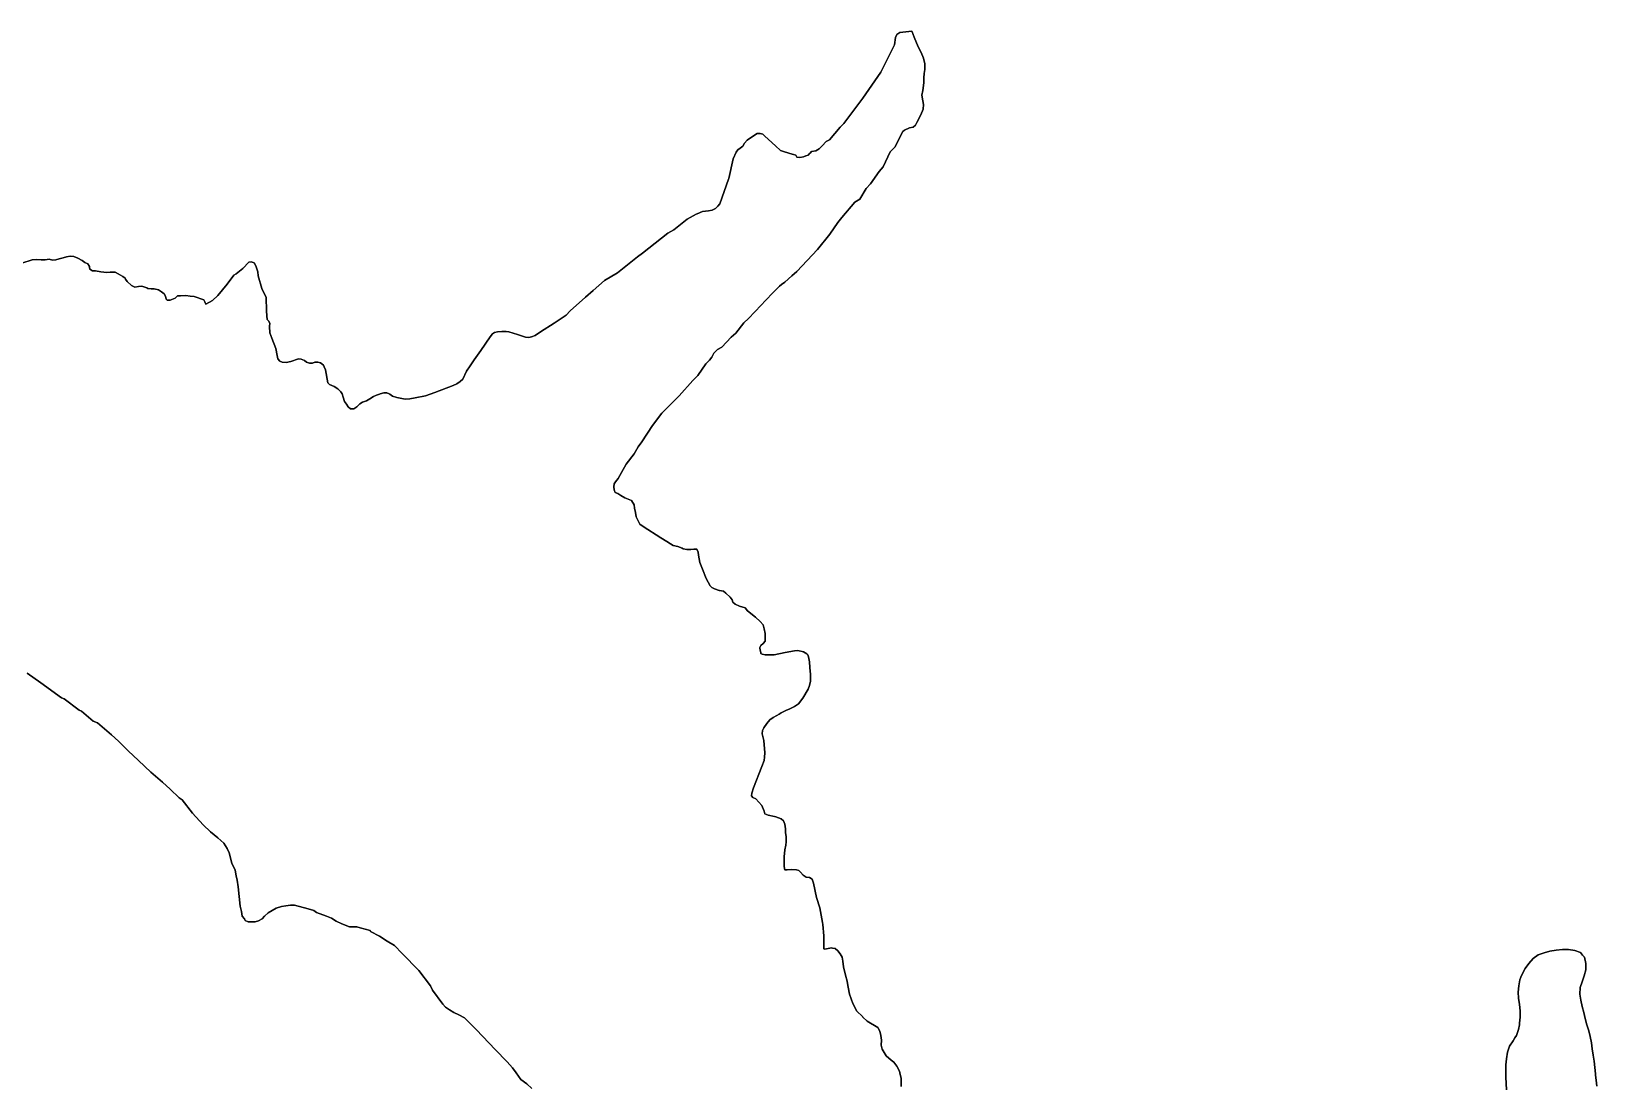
# Model space of a CAD drawing. Header units: inches. Extents: x 1341578 to 1502124, y 557203 to 748561.
# Drawn here: x 1440188 to 1442766, y 646073 to 647807 of the extents above; entities that cross this region are included whole.
import ezdxf

# ---------------------------------------------------------------- set-up
doc = ezdxf.new("R2010")
doc.units = ezdxf.units.IN
doc.header["$MEASUREMENT"] = 0
doc.layers.add('Zipcode', color=7, linetype='Continuous')

msp = doc.modelspace()

# ---------------------------------------------------------------- linework, layer by layer
at = {"layer": 'Zipcode'}
for points in [[(1441620.5, 646069.7), (1441620.6, 646078.2), (1441620.5, 646083.7), (1441619, 646089.6), (1441617.6, 646094.8), (1441613.5, 646103.1), (1441608.5, 646109.9), (1441604.3, 646112.9), (1441596, 646120.4), (1441589.2, 646131.4), (1441587.8, 646138), (1441588.2, 646146), (1441587, 646153.6), (1441585.2, 646160.9), (1441582, 646167.2), (1441564.6, 646177.5), (1441557.6, 646184.2), (1441556.9, 646184.9), (1441547.6, 646193.8), (1441540.9, 646206.4), (1441535.4, 646221.7), (1441533.2, 646233.4), (1441532.7, 646236.3), (1441531.5, 646243.4), (1441528.8, 646253.2), (1441525.9, 646266.6), (1441524.7, 646276.1), (1441523.2, 646282.5), (1441520.2, 646288.1), (1441516.4, 646293.3), (1441511.7, 646296.9), (1441507.4, 646297.7), (1441505.8, 646298), (1441495, 646296.1), (1441493.4, 646296.3), (1441493.4, 646297.5), (1441493.3, 646317.6), (1441491.4, 646336.6), (1441491.1, 646339.7), (1441486.7, 646363.7), (1441481.4, 646381), (1441476.4, 646404.5), (1441473.9, 646411), (1441469.8, 646414), (1441464.3, 646414.7), (1441459.4, 646417.5), (1441454.7, 646422.8), (1441452.6, 646424.8), (1441452, 646425.4), (1441448.1, 646426.7), (1441440, 646427.1), (1441432.7, 646426.3), (1441429.1, 646426.5), (1441428.4, 646427.9), (1441428.1, 646433.6), (1441427.8, 646448.1), (1441429, 646459.5), (1441430.7, 646467), (1441431.1, 646472.4), (1441431.2, 646475.2), (1441431.3, 646481.6), (1441430.3, 646487.6), (1441430.1, 646494.2), (1441429, 646501.5), (1441426.8, 646507.3), (1441422.9, 646510.6), (1441414.4, 646513.8), (1441412.1, 646514.3), (1441401.8, 646516.6), (1441396.2, 646518.6), (1441394.9, 646523), (1441391.2, 646532.7), (1441381.1, 646543.2), (1441376.4, 646545.4), (1441374.2, 646548.4), (1441374.5, 646552.7), (1441377.6, 646561.6), (1441390.9, 646596.5), (1441395.2, 646606.6), (1441395.6, 646611.8), (1441396.3, 646619.1), (1441394.7, 646639.2), (1441393.1, 646643.7), (1441391.7, 646650.4), (1441392.4, 646655.7), (1441394.4, 646660.5), (1441399.3, 646667.5), (1441404.5, 646673.3), (1441410, 646677.4), (1441415.9, 646680.6), (1441419.9, 646683), (1441422.8, 646684.8), (1441430.5, 646688.6), (1441437.4, 646691.8), (1441445, 646695.3), (1441451.7, 646699.8), (1441458.8, 646709.1), (1441467.6, 646723.9), (1441469.7, 646729.8), (1441471.5, 646737), (1441471.2, 646748.4), (1441470.3, 646759.7), (1441469.4, 646769.2), (1441467.9, 646777.2), (1441466.9, 646780.4), (1441465.2, 646782.2), (1441460, 646785.5), (1441450.6, 646787.6), (1441444.8, 646787.2), (1441429.4, 646784.3), (1441411.2, 646780.5), (1441404.5, 646780.5), (1441397.3, 646780.3), (1441396.4, 646780.5), (1441391.6, 646781.4), (1441389.5, 646782.7), (1441389.4, 646784.1), (1441388.2, 646788.1), (1441388.1, 646792.2), (1441388.1, 646792.8), (1441389.5, 646795.9), (1441393.5, 646799.3), (1441396.5, 646803), (1441396.8, 646808.3), (1441396.6, 646815.6), (1441395.2, 646823.4), (1441393.2, 646829.8), (1441388.6, 646835.4), (1441380.8, 646842.7), (1441367.8, 646852.8), (1441363.9, 646857.7), (1441354.3, 646860.4), (1441347.5, 646863.8), (1441343.3, 646867.2), (1441342.1, 646870.9), (1441339.1, 646875.2), (1441331.8, 646882.3), (1441327.8, 646885.1), (1441321.3, 646886.4), (1441320.7, 646886.6), (1441313, 646889.1), (1441308.8, 646891.3), (1441306.3, 646894), (1441299.4, 646906.2), (1441293.5, 646921.7), (1441289.3, 646932.6), (1441287, 646944.4), (1441286.1, 646949.3), (1441283.9, 646954.4), (1441279.4, 646954.5), (1441274, 646953.9), (1441267.4, 646953.8), (1441261.8, 646955.2), (1441259.7, 646956), (1441252.7, 646958.8), (1441245, 646960.7), (1441240.7, 646963.3), (1441234.7, 646967), (1441224.7, 646973.4), (1441195.9, 646991.9), (1441190.1, 646995.9), (1441189.1, 646997.8), (1441184.4, 647007.6), (1441182.9, 647014.6), (1441181.6, 647022), (1441180.7, 647027.7), (1441176.4, 647034.6), (1441165.4, 647039), (1441158.9, 647042.6), (1441153.8, 647045.9), (1441149.7, 647047.9), (1441148.2, 647052.4), (1441147.7, 647056.9), (1441147.8, 647061.9), (1441150.3, 647065.2), (1441154.3, 647071.1), (1441160.1, 647080.8), (1441167.8, 647094.5), (1441180.8, 647111.7), (1441187.5, 647123), (1441193.6, 647131), (1441211.1, 647157.9), (1441226.7, 647178.2), (1441255, 647207), (1441277.8, 647232), (1441285.7, 647240.2), (1441298.9, 647259.7), (1441305, 647265.4), (1441309, 647270.5), (1441312.1, 647277.4), (1441318.1, 647283.2), (1441325.5, 647286.8), (1441340.8, 647303.6), (1441348.4, 647310.3), (1441361.6, 647327.2), (1441369.3, 647334.5), (1441390.1, 647356.3), (1441397.1, 647363.7), (1441409.9, 647377.3), (1441420.3, 647387.4), (1441423.8, 647390.1), (1441428.8, 647393.8), (1441440.5, 647404.3), (1441448.7, 647411.5), (1441482.6, 647447.9), (1441503.4, 647473.2), (1441516.1, 647492.1), (1441523, 647500.3), (1441544.3, 647525.7), (1441552.7, 647530.6), (1441563.1, 647548.1), (1441570.3, 647555.8), (1441584.3, 647576.3), (1441591.1, 647583.8), (1441602.7, 647608.5), (1441609.9, 647616.2), (1441623.4, 647641.9), (1441626, 647644.5), (1441634.3, 647648), (1441640.1, 647649), (1441644.1, 647652.4), (1441646.5, 647656.9), (1441653, 647669.6), (1441656.7, 647679.1), (1441657.6, 647686.7), (1441656.2, 647692.8), (1441654.4, 647702), (1441656.1, 647709.7), (1441658, 647722.3), (1441658, 647730.6), (1441658.3, 647737.8), (1441659.4, 647744), (1441659.3, 647753.3), (1441657.6, 647762.6), (1441653.7, 647772.2), (1441648.4, 647781.6), (1441641.8, 647797.4), (1441638.7, 647806.1), (1441638.4, 647807.1), (1441618.5, 647804.9), (1441613.2, 647802.1), (1441611.4, 647796.7), (1441609.4, 647784.6), (1441607.7, 647781.6), (1441586.9, 647739.8), (1441557.6, 647697.1), (1441526.4, 647655.1), (1441520.4, 647649.1), (1441502.5, 647628.6), (1441497.3, 647625.6), (1441490.6, 647618.3), (1441485.3, 647613.8), (1441480, 647610.4), (1441472.9, 647609.4), (1441470.5, 647606.7), (1441470.2, 647606.3), (1441467.6, 647602.9), (1441463.5, 647602.3), (1441459.5, 647600.4), (1441453.7, 647599.1), (1441449, 647599.8), (1441447, 647603.3), (1441443.3, 647604.4), (1441437, 647605.7), (1441432.3, 647607.3), (1441430, 647608.1), (1441421.8, 647611.1), (1441413.9, 647618.4), (1441396.2, 647634.5), (1441392.8, 647637.7), (1441388.4, 647639), (1441383.7, 647638.7), (1441372.6, 647631.9), (1441367.1, 647627.9), (1441362.7, 647622.9), (1441360.1, 647618.1), (1441355.6, 647614.7), (1441351.7, 647612.2), (1441349, 647608.2), (1441344, 647597.2), (1441336.6, 647564.7), (1441336.4, 647563.7), (1441321.8, 647522.9), (1441318.9, 647519.3), (1441314.9, 647515.5), (1441309.3, 647512.8), (1441303.6, 647511.6), (1441293.6, 647510.4), (1441284.8, 647506.8), (1441282.9, 647506.1), (1441268, 647498), (1441246.1, 647480.1), (1441236.5, 647474.6), (1441194.9, 647441.9), (1441186.5, 647435.9), (1441153.6, 647409.2), (1441132.1, 647396.6), (1441113.6, 647380.3), (1441101, 647369.2), (1441075.8, 647346.8), (1441068.9, 647339.5), (1441049.3, 647326.8), (1441026.9, 647312.3), (1441017.9, 647306.3), (1441011.9, 647304.2), (1441007.5, 647303.2), (1441001.9, 647303.3), (1440992.1, 647306.7), (1440988.8, 647307.8), (1440974.8, 647312.5), (1440970, 647312.7), (1440962.8, 647312.6), (1440956, 647312.4), (1440951.1, 647311.3), (1440947.5, 647308.9), (1440943.8, 647304.3), (1440928.4, 647281.8), (1440917.6, 647266.3), (1440910.6, 647256.4), (1440904.9, 647247.6), (1440899, 647234.3), (1440894.5, 647230.6), (1440888.9, 647226.8), (1440883, 647223.8), (1440852.7, 647212.6), (1440837.5, 647207), (1440820.2, 647203.8), (1440811.7, 647202), (1440803.6, 647201.2), (1440789.9, 647204.1), (1440782.8, 647206.6), (1440778.5, 647209.7), (1440777.7, 647210), (1440773.6, 647211.7), (1440768.5, 647211.7), (1440762.9, 647210.4), (1440761.5, 647209.9), (1440756.7, 647208.3), (1440751.4, 647205.6), (1440745.8, 647201.8), (1440740, 647198.8), (1440733.8, 647196.7), (1440729.4, 647193.5), (1440724.1, 647189), (1440719.3, 647185.6), (1440713.7, 647185.4), (1440710.2, 647188.7), (1440707.3, 647193.1), (1440703.7, 647197.5), (1440701.6, 647204.9), (1440700.2, 647210.2), (1440697.8, 647213.5), (1440692.7, 647218.2), (1440687.1, 647222.3), (1440679.3, 647225.7), (1440676.6, 647228.3), (1440672.5, 647249.6), (1440670.6, 647254.5), (1440669.5, 647257.5), (1440664.5, 647261.3), (1440660.1, 647262.6), (1440655.8, 647262.3), (1440655.2, 647262.1), (1440651.4, 647260.9), (1440646.5, 647260.5), (1440641.3, 647262.1), (1440637.8, 647265.3), (1440632.3, 647267.3), (1440628, 647267.6), (1440615.5, 647263.7), (1440608, 647262), (1440601, 647262.4), (1440597.5, 647263.9), (1440594.4, 647267.6), (1440593.3, 647273.1), (1440590.9, 647284.8), (1440584, 647301.9), (1440580.8, 647310.8), (1440580.5, 647321), (1440580.7, 647326.6), (1440578.8, 647330.2), (1440576.3, 647332.7), (1440576, 647338.4), (1440575.7, 647347.1), (1440575.1, 647368.9), (1440568, 647383.5), (1440561.8, 647404.3), (1440561.2, 647410.9), (1440557.8, 647421.1), (1440555.3, 647426), (1440550.2, 647427.6), (1440546.5, 647427.2), (1440536.3, 647416.5), (1440525.7, 647407.6), (1440521.7, 647405.8), (1440510.9, 647390.9), (1440510.8, 647390.8), (1440495.3, 647372), (1440486.7, 647364), (1440475.8, 647357.6), (1440474.1, 647361.7), (1440472.3, 647365.1), (1440456.6, 647370.4), (1440449.6, 647371), (1440442.7, 647372), (1440434.1, 647371.8), (1440429.1, 647371.3), (1440425.1, 647367.7), (1440416.9, 647364.5), (1440412.1, 647364.4), (1440410.3, 647366.3), (1440409, 647371.2), (1440406.8, 647375.1), (1440402.7, 647378.4), (1440397.6, 647381.7), (1440390.7, 647383), (1440385.7, 647383), (1440380.1, 647383.8), (1440378.6, 647385), (1440370.4, 647387.5), (1440364.9, 647387), (1440358.8, 647386), (1440353.3, 647388.6), (1440345.8, 647394.9), (1440343.5, 647399.1), (1440342.7, 647400.7), (1440338.7, 647403.2), (1440331.4, 647407.6), (1440326, 647410.4), (1440318.3, 647410.5), (1440311.8, 647410.2), (1440307.6, 647410.6), (1440302.5, 647411.2), (1440294.1, 647412.8), (1440288.8, 647413), (1440284.8, 647415.3), (1440284.2, 647418.1), (1440283.9, 647419.6), (1440281, 647424.5), (1440276.5, 647426.7), (1440271.9, 647429.7), (1440264.9, 647433.6), (1440258.4, 647436.2), (1440252.3, 647436.9), (1440246.1, 647435.6), (1440240.7, 647434), (1440234, 647432.5), (1440228.7, 647431), (1440223.3, 647430.4), (1440217.5, 647431.9), (1440211, 647431), (1440204.6, 647430.9), (1440197.1, 647431.3), (1440189.7, 647430.7), (1440172.7, 647425.3)], [(1440172.7, 647425.3), (1440189.7, 647430.7), (1440197.1, 647431.3), (1440204.6, 647430.9), (1440211, 647431), (1440217.5, 647431.9), (1440223.3, 647430.4), (1440228.7, 647431), (1440234, 647432.5), (1440240.7, 647434), (1440246.1, 647435.6), (1440252.3, 647436.9), (1440258.4, 647436.2), (1440264.9, 647433.6), (1440271.9, 647429.7), (1440276.5, 647426.7), (1440281, 647424.5), (1440283.9, 647419.6), (1440284.2, 647418.1), (1440284.8, 647415.3), (1440288.8, 647413), (1440294.1, 647412.8), (1440302.5, 647411.2), (1440307.6, 647410.6), (1440311.8, 647410.2), (1440318.3, 647410.5), (1440326, 647410.4), (1440331.4, 647407.6), (1440338.7, 647403.2), (1440342.7, 647400.7), (1440343.5, 647399.1), (1440345.8, 647394.9), (1440353.3, 647388.6), (1440358.8, 647386), (1440364.9, 647387), (1440370.4, 647387.5), (1440378.6, 647385), (1440380.1, 647383.8), (1440385.7, 647383), (1440390.7, 647383), (1440397.6, 647381.7), (1440402.7, 647378.4), (1440406.8, 647375.1), (1440409, 647371.2), (1440410.3, 647366.3), (1440412.1, 647364.4), (1440416.9, 647364.5), (1440425.1, 647367.7), (1440429.1, 647371.3), (1440434.1, 647371.8), (1440442.7, 647372), (1440449.6, 647371), (1440456.6, 647370.4), (1440472.3, 647365.1), (1440474.1, 647361.7), (1440475.8, 647357.6), (1440486.7, 647364), (1440495.3, 647372), (1440510.8, 647390.8), (1440510.9, 647390.9), (1440521.7, 647405.8), (1440525.7, 647407.6), (1440536.3, 647416.5), (1440546.5, 647427.2), (1440550.2, 647427.6), (1440555.3, 647426), (1440557.8, 647421.1), (1440561.2, 647410.9), (1440561.8, 647404.3), (1440568, 647383.5), (1440575.1, 647368.9), (1440575.7, 647347.1), (1440576, 647338.4), (1440576.3, 647332.7), (1440578.8, 647330.2), (1440580.7, 647326.6), (1440580.5, 647321), (1440580.8, 647310.8), (1440584, 647301.9), (1440590.9, 647284.8), (1440593.3, 647273.1), (1440594.4, 647267.6), (1440597.5, 647263.9), (1440601, 647262.4), (1440608, 647262), (1440615.5, 647263.7), (1440628, 647267.6), (1440632.3, 647267.3), (1440637.8, 647265.3), (1440641.3, 647262.1), (1440646.5, 647260.5), (1440651.4, 647260.9), (1440655.2, 647262.1), (1440655.8, 647262.3), (1440660.1, 647262.6), (1440664.5, 647261.3), (1440669.5, 647257.5), (1440670.6, 647254.5), (1440672.5, 647249.6), (1440676.6, 647228.3), (1440679.3, 647225.7), (1440687.1, 647222.3), (1440692.7, 647218.2), (1440697.8, 647213.5), (1440700.2, 647210.2), (1440701.6, 647204.9), (1440703.7, 647197.5), (1440707.3, 647193.1), (1440710.2, 647188.7), (1440713.7, 647185.4), (1440719.3, 647185.6), (1440724.1, 647189), (1440729.4, 647193.5), (1440733.8, 647196.7), (1440740, 647198.8), (1440745.8, 647201.8), (1440751.4, 647205.6), (1440756.7, 647208.3), (1440761.5, 647209.9), (1440762.9, 647210.4), (1440768.5, 647211.7), (1440773.6, 647211.7), (1440777.7, 647210), (1440778.5, 647209.7), (1440782.8, 647206.6), (1440789.9, 647204.1), (1440803.6, 647201.2), (1440811.7, 647202), (1440820.2, 647203.8), (1440837.5, 647207), (1440852.7, 647212.6), (1440883, 647223.8), (1440888.9, 647226.8), (1440894.5, 647230.6), (1440899, 647234.3), (1440904.9, 647247.6), (1440910.6, 647256.4), (1440917.6, 647266.3), (1440928.4, 647281.8), (1440943.8, 647304.3), (1440947.5, 647308.9), (1440951.1, 647311.3), (1440956, 647312.4), (1440962.8, 647312.6), (1440970, 647312.7), (1440974.8, 647312.5), (1440988.8, 647307.8), (1440992.1, 647306.7), (1441001.9, 647303.3), (1441007.5, 647303.2), (1441011.9, 647304.2), (1441017.9, 647306.3), (1441026.9, 647312.3), (1441049.3, 647326.8), (1441068.9, 647339.5), (1441075.8, 647346.8), (1441101, 647369.2), (1441113.6, 647380.3), (1441132.1, 647396.6), (1441153.6, 647409.2), (1441186.5, 647435.9), (1441194.9, 647441.9), (1441236.5, 647474.6), (1441246.1, 647480.1), (1441268, 647498), (1441282.9, 647506.1), (1441284.8, 647506.8), (1441293.6, 647510.4), (1441303.6, 647511.6), (1441309.3, 647512.8), (1441314.9, 647515.5), (1441318.9, 647519.3), (1441321.8, 647522.9), (1441336.4, 647563.7), (1441336.6, 647564.7), (1441344, 647597.2), (1441349, 647608.2), (1441351.7, 647612.2), (1441355.6, 647614.7), (1441360.1, 647618.1), (1441362.7, 647622.9), (1441367.1, 647627.9), (1441372.6, 647631.9), (1441383.7, 647638.7), (1441388.4, 647639), (1441392.8, 647637.7), (1441396.2, 647634.5), (1441413.9, 647618.4), (1441421.8, 647611.1), (1441430, 647608.1), (1441432.3, 647607.3), (1441437, 647605.7), (1441443.3, 647604.4), (1441447, 647603.3), (1441449, 647599.8), (1441453.7, 647599.1), (1441459.5, 647600.4), (1441463.5, 647602.3), (1441467.6, 647602.9), (1441470.2, 647606.3), (1441470.5, 647606.7), (1441472.9, 647609.4), (1441480, 647610.4), (1441485.3, 647613.8), (1441490.6, 647618.3), (1441497.3, 647625.6), (1441502.5, 647628.6), (1441520.4, 647649.1), (1441526.4, 647655.1), (1441557.6, 647697.1), (1441586.9, 647739.8), (1441607.7, 647781.6), (1441609.4, 647784.6), (1441611.4, 647796.7), (1441613.2, 647802.1), (1441618.5, 647804.9), (1441638.4, 647807.1), (1441638.7, 647806.1), (1441641.8, 647797.4), (1441648.4, 647781.6), (1441653.7, 647772.2), (1441657.6, 647762.6), (1441659.3, 647753.3), (1441659.4, 647744), (1441658.3, 647737.8), (1441658, 647730.6), (1441658, 647722.3), (1441656.1, 647709.7), (1441654.4, 647702), (1441656.2, 647692.8), (1441657.6, 647686.7), (1441656.7, 647679.1), (1441653, 647669.6), (1441646.5, 647656.9), (1441644.1, 647652.4), (1441640.1, 647649), (1441634.3, 647648), (1441626, 647644.5), (1441623.4, 647641.9), (1441609.9, 647616.2), (1441602.7, 647608.5), (1441591.1, 647583.8), (1441584.3, 647576.3), (1441570.3, 647555.8), (1441563.1, 647548.1), (1441552.7, 647530.6), (1441544.3, 647525.7), (1441523, 647500.3), (1441516.1, 647492.1), (1441503.4, 647473.2), (1441482.6, 647447.9), (1441448.7, 647411.5), (1441440.5, 647404.3), (1441428.8, 647393.8), (1441423.8, 647390.1), (1441420.3, 647387.4), (1441409.9, 647377.3), (1441397.1, 647363.7), (1441390.1, 647356.3), (1441369.3, 647334.5), (1441361.6, 647327.2), (1441348.4, 647310.3), (1441340.8, 647303.6), (1441325.5, 647286.8), (1441318.1, 647283.2), (1441312.1, 647277.4), (1441309, 647270.5), (1441305, 647265.4), (1441298.9, 647259.7), (1441285.7, 647240.2), (1441277.8, 647232), (1441255, 647207), (1441226.7, 647178.2), (1441211.1, 647157.9), (1441193.6, 647131), (1441187.5, 647123), (1441180.8, 647111.7), (1441167.8, 647094.5), (1441160.1, 647080.8), (1441154.3, 647071.1), (1441150.3, 647065.2), (1441147.8, 647061.9), (1441147.7, 647056.9), (1441148.2, 647052.4), (1441149.7, 647047.9), (1441153.8, 647045.9), (1441158.9, 647042.6), (1441165.4, 647039), (1441176.4, 647034.6), (1441180.7, 647027.7), (1441181.6, 647022), (1441182.9, 647014.6), (1441184.4, 647007.6), (1441189.1, 646997.8), (1441190.1, 646995.9), (1441195.9, 646991.9), (1441224.7, 646973.4), (1441234.7, 646967), (1441240.7, 646963.3), (1441245, 646960.7), (1441252.7, 646958.8), (1441259.7, 646956), (1441261.8, 646955.2), (1441267.4, 646953.8), (1441274, 646953.9), (1441279.4, 646954.5), (1441283.9, 646954.4), (1441286.1, 646949.3), (1441287, 646944.4), (1441289.3, 646932.6), (1441293.5, 646921.7), (1441299.4, 646906.2), (1441306.3, 646894), (1441308.8, 646891.3), (1441313, 646889.1), (1441320.7, 646886.6), (1441321.3, 646886.4), (1441327.8, 646885.1), (1441331.8, 646882.3), (1441339.1, 646875.2), (1441342.1, 646870.9), (1441343.3, 646867.2), (1441347.5, 646863.8), (1441354.3, 646860.4), (1441363.9, 646857.7), (1441367.8, 646852.8), (1441380.8, 646842.7), (1441388.6, 646835.4), (1441393.2, 646829.8), (1441395.2, 646823.4), (1441396.6, 646815.6), (1441396.8, 646808.3), (1441396.5, 646803), (1441393.5, 646799.3), (1441389.5, 646795.9), (1441388.1, 646792.8), (1441388.1, 646792.2), (1441388.2, 646788.1), (1441389.4, 646784.1), (1441389.5, 646782.7), (1441391.6, 646781.4), (1441396.4, 646780.5), (1441397.3, 646780.3), (1441404.5, 646780.5), (1441411.2, 646780.5), (1441429.4, 646784.3), (1441444.8, 646787.2), (1441450.6, 646787.6), (1441460, 646785.5), (1441465.2, 646782.2), (1441466.9, 646780.4), (1441467.9, 646777.2), (1441469.4, 646769.2), (1441470.3, 646759.7), (1441471.2, 646748.4), (1441471.5, 646737), (1441469.7, 646729.8), (1441467.6, 646723.9), (1441458.8, 646709.1), (1441451.7, 646699.8), (1441445, 646695.3), (1441437.4, 646691.8), (1441430.5, 646688.6), (1441422.8, 646684.8), (1441419.9, 646683), (1441415.9, 646680.6), (1441410, 646677.4), (1441404.5, 646673.3), (1441399.3, 646667.5), (1441394.4, 646660.5), (1441392.4, 646655.7), (1441391.7, 646650.4), (1441393.1, 646643.7), (1441394.7, 646639.2), (1441396.3, 646619.1), (1441395.6, 646611.8), (1441395.2, 646606.6), (1441390.9, 646596.5), (1441377.6, 646561.6), (1441374.5, 646552.7), (1441374.2, 646548.4), (1441376.4, 646545.4), (1441381.1, 646543.2), (1441391.2, 646532.7), (1441394.9, 646523), (1441396.2, 646518.6), (1441401.8, 646516.6), (1441412.1, 646514.3), (1441414.4, 646513.8), (1441422.9, 646510.6), (1441426.8, 646507.3), (1441429, 646501.5), (1441430.1, 646494.2), (1441430.3, 646487.6), (1441431.3, 646481.6), (1441431.2, 646475.2), (1441431.1, 646472.4), (1441430.7, 646467), (1441429, 646459.5), (1441427.8, 646448.1), (1441428.1, 646433.6), (1441428.4, 646427.9), (1441429.1, 646426.5), (1441432.7, 646426.3), (1441440, 646427.1), (1441448.1, 646426.7), (1441452, 646425.4), (1441452.6, 646424.8), (1441454.7, 646422.8), (1441459.4, 646417.5), (1441464.3, 646414.7), (1441469.8, 646414), (1441473.9, 646411), (1441476.4, 646404.5), (1441481.4, 646381), (1441486.7, 646363.7), (1441491.1, 646339.7), (1441491.4, 646336.6), (1441493.3, 646317.6), (1441493.4, 646297.5), (1441493.4, 646296.3), (1441495, 646296.1), (1441505.8, 646298), (1441507.4, 646297.7), (1441511.7, 646296.9), (1441516.4, 646293.3), (1441520.2, 646288.1), (1441523.2, 646282.5), (1441524.7, 646276.1), (1441525.9, 646266.6), (1441528.8, 646253.2), (1441531.5, 646243.4), (1441532.7, 646236.3), (1441533.2, 646233.4), (1441535.4, 646221.7), (1441540.9, 646206.4), (1441547.6, 646193.8), (1441556.9, 646184.9), (1441557.6, 646184.2), (1441564.6, 646177.5), (1441582, 646167.2), (1441585.2, 646160.9), (1441587, 646153.6), (1441588.2, 646146), (1441587.8, 646138), (1441589.2, 646131.4), (1441596, 646120.4), (1441604.3, 646112.9), (1441608.5, 646109.9), (1441613.5, 646103.1), (1441617.6, 646094.8), (1441619, 646089.6), (1441620.5, 646083.7), (1441620.6, 646078.2), (1441620.5, 646069.7)], [(1441012.6, 646066.5), (1441004.3, 646074.2), (1440994.4, 646081.1), (1440986.8, 646092.4), (1440980.6, 646100.7), (1440971.6, 646110.5), (1440951.9, 646130.5), (1440921.4, 646163.2), (1440901.7, 646183.1), (1440892, 646187.7), (1440883.8, 646191.7), (1440877, 646196.1), (1440870.5, 646200.2), (1440865.7, 646205.3), (1440849.1, 646228.2), (1440845.5, 646235.4), (1440826.1, 646260.8), (1440799, 646289), (1440786.3, 646302), (1440774.3, 646309.3), (1440761.7, 646317.1), (1440746.6, 646325.2), (1440746.1, 646326.6), (1440729.9, 646331.2), (1440724.2, 646332.5), (1440712.3, 646332.9), (1440699.5, 646337.4), (1440690.3, 646341.9), (1440682.5, 646346.7), (1440674.1, 646350.2), (1440657.8, 646356.4), (1440653.6, 646359.4), (1440644.1, 646362.6), (1440621.7, 646368.1), (1440615.2, 646368.3), (1440607.2, 646367.5), (1440600, 646366.4), (1440591.5, 646363.4), (1440578.4, 646355.6), (1440572.3, 646350), (1440568.3, 646346), (1440562.4, 646342.6), (1440556.6, 646341.1), (1440549.5, 646340.8), (1440545.2, 646341), (1440540.6, 646343), (1440539.2, 646346.1), (1440535.5, 646350), (1440534.3, 646358.2), (1440532.3, 646366.7), (1440530.5, 646382.9), (1440528.7, 646398.3), (1440527.3, 646409.4), (1440525.5, 646416.6), (1440523.7, 646425.8), (1440518.4, 646437.7), (1440513.9, 646454.4), (1440510.6, 646461.9), (1440505, 646470.6), (1440495.1, 646479.1), (1440483.1, 646489.1), (1440471.4, 646500.7), (1440453.6, 646519.8), (1440436.5, 646541.7), (1440431.9, 646545.2), (1440416.9, 646559.5), (1440404.1, 646571.1), (1440385.1, 646587.6), (1440364.8, 646606.6), (1440347.8, 646622.5), (1440331.6, 646638.6), (1440320.3, 646648.6), (1440297.1, 646668.5), (1440290.3, 646671.4), (1440271.1, 646688), (1440267, 646689.6), (1440242.2, 646707.8), (1440237.9, 646709.5), (1440204, 646734.2), (1440181.6, 646750.4)], [(1440181.6, 646750.4), (1440204, 646734.2), (1440237.9, 646709.5), (1440242.2, 646707.8), (1440267, 646689.6), (1440271.1, 646688), (1440290.3, 646671.4), (1440297.1, 646668.5), (1440320.3, 646648.6), (1440331.6, 646638.6), (1440347.8, 646622.5), (1440364.8, 646606.6), (1440385.1, 646587.6), (1440404.1, 646571.1), (1440416.9, 646559.5), (1440431.9, 646545.2), (1440436.5, 646541.7), (1440453.6, 646519.8), (1440471.4, 646500.7), (1440483.1, 646489.1), (1440495.1, 646479.1), (1440505, 646470.6), (1440510.6, 646461.9), (1440513.9, 646454.4), (1440518.4, 646437.7), (1440523.7, 646425.8), (1440525.5, 646416.6), (1440527.3, 646409.4), (1440528.7, 646398.3), (1440530.5, 646382.9), (1440532.3, 646366.7), (1440534.3, 646358.2), (1440535.5, 646350), (1440539.2, 646346.1), (1440540.6, 646343), (1440545.2, 646341), (1440549.5, 646340.8), (1440556.6, 646341.1), (1440562.4, 646342.6), (1440568.3, 646346), (1440572.3, 646350), (1440578.4, 646355.6), (1440591.5, 646363.4), (1440600, 646366.4), (1440607.2, 646367.5), (1440615.2, 646368.3), (1440621.7, 646368.1), (1440644.1, 646362.6), (1440653.6, 646359.4), (1440657.8, 646356.4), (1440674.1, 646350.2), (1440682.5, 646346.7), (1440690.3, 646341.9), (1440699.5, 646337.4), (1440712.3, 646332.9), (1440724.2, 646332.5), (1440729.9, 646331.2), (1440746.1, 646326.6), (1440746.6, 646325.2), (1440761.7, 646317.1), (1440774.3, 646309.3), (1440786.3, 646302), (1440799, 646289), (1440826.1, 646260.8), (1440845.5, 646235.4), (1440849.1, 646228.2), (1440865.7, 646205.3), (1440870.5, 646200.2), (1440877, 646196.1), (1440883.8, 646191.7), (1440892, 646187.7), (1440901.7, 646183.1), (1440921.4, 646163.2), (1440951.9, 646130.5), (1440971.6, 646110.5), (1440980.6, 646100.7), (1440986.8, 646092.4), (1440994.4, 646081.1), (1441004.3, 646074.2), (1441012.6, 646066.5)], [(1442765.9, 646070.2), (1442764.8, 646080.5), (1442764.2, 646088.3), (1442763.9, 646090.8), (1442763, 646100.9), (1442761.6, 646111.3), (1442760, 646121.2), (1442758.6, 646131.6), (1442757.5, 646141.6), (1442755.4, 646151.9), (1442752.8, 646161.7), (1442749.7, 646171.4), (1442746.8, 646181.5), (1442744.5, 646191.8), (1442741.9, 646201.7), (1442739.6, 646211.8), (1442738.4, 646222.1), (1442738.6, 646232.8), (1442741.8, 646242.3), (1442745.5, 646251.9), (1442748, 646262), (1442748, 646272.4), (1442746, 646282.6), (1442742.8, 646286.3), (1442739.3, 646290.5), (1442729.8, 646293.8), (1442719.6, 646295.5), (1442709.4, 646295.2), (1442699.3, 646294.2), (1442689, 646292.7), (1442679.2, 646290.1), (1442669.6, 646286.4), (1442661.2, 646280.4), (1442654.3, 646272.2), (1442648, 646264.2), (1442643, 646254.9), (1442641.1, 646249.7), (1442639.6, 646245.5), (1442637.5, 646235.4), (1442636.7, 646225.1), (1442637.1, 646215.1), (1442639, 646204.9), (1442640, 646194.6), (1442640, 646184.1), (1442639, 646174.1), (1442638.6, 646171.2), (1442637.3, 646163.4), (1442633.7, 646153.7), (1442631.4, 646150.1), (1442628.2, 646144.9), (1442622.5, 646136.1), (1442618.9, 646126.1), (1442617.5, 646115.5), (1442616.4, 646105.5), (1442616.3, 646095.5), (1442616.4, 646085.2), (1442616.7, 646074.7), (1442617.5, 646064.4)], [(1442617.5, 646064.4), (1442616.7, 646074.7), (1442616.4, 646085.2), (1442616.3, 646095.5), (1442616.4, 646105.5), (1442617.5, 646115.5), (1442618.9, 646126.1), (1442622.5, 646136.1), (1442628.2, 646144.9), (1442631.4, 646150.1), (1442633.7, 646153.7), (1442637.3, 646163.4), (1442638.6, 646171.2), (1442639, 646174.1), (1442640, 646184.1), (1442640, 646194.6), (1442639, 646204.9), (1442637.1, 646215.1), (1442636.7, 646225.1), (1442637.5, 646235.4), (1442639.6, 646245.5), (1442641.1, 646249.7), (1442643, 646254.9), (1442648, 646264.2), (1442654.3, 646272.2), (1442661.2, 646280.4), (1442669.6, 646286.4), (1442679.2, 646290.1), (1442689, 646292.7), (1442699.3, 646294.2), (1442709.4, 646295.2), (1442719.6, 646295.5), (1442729.8, 646293.8), (1442739.3, 646290.5), (1442742.8, 646286.3), (1442746, 646282.6), (1442748, 646272.4), (1442748, 646262), (1442745.5, 646251.9), (1442741.8, 646242.3), (1442738.6, 646232.8), (1442738.4, 646222.1), (1442739.6, 646211.8), (1442741.9, 646201.7), (1442744.5, 646191.8), (1442746.8, 646181.5), (1442749.7, 646171.4), (1442752.8, 646161.7), (1442755.4, 646151.9), (1442757.5, 646141.6), (1442758.6, 646131.6), (1442760, 646121.2), (1442761.6, 646111.3), (1442763, 646100.9), (1442763.9, 646090.8), (1442764.2, 646088.3), (1442764.8, 646080.5), (1442765.9, 646070.2)]]:
    msp.add_lwpolyline(points, dxfattribs=at)

doc.saveas('drawing.dxf')
